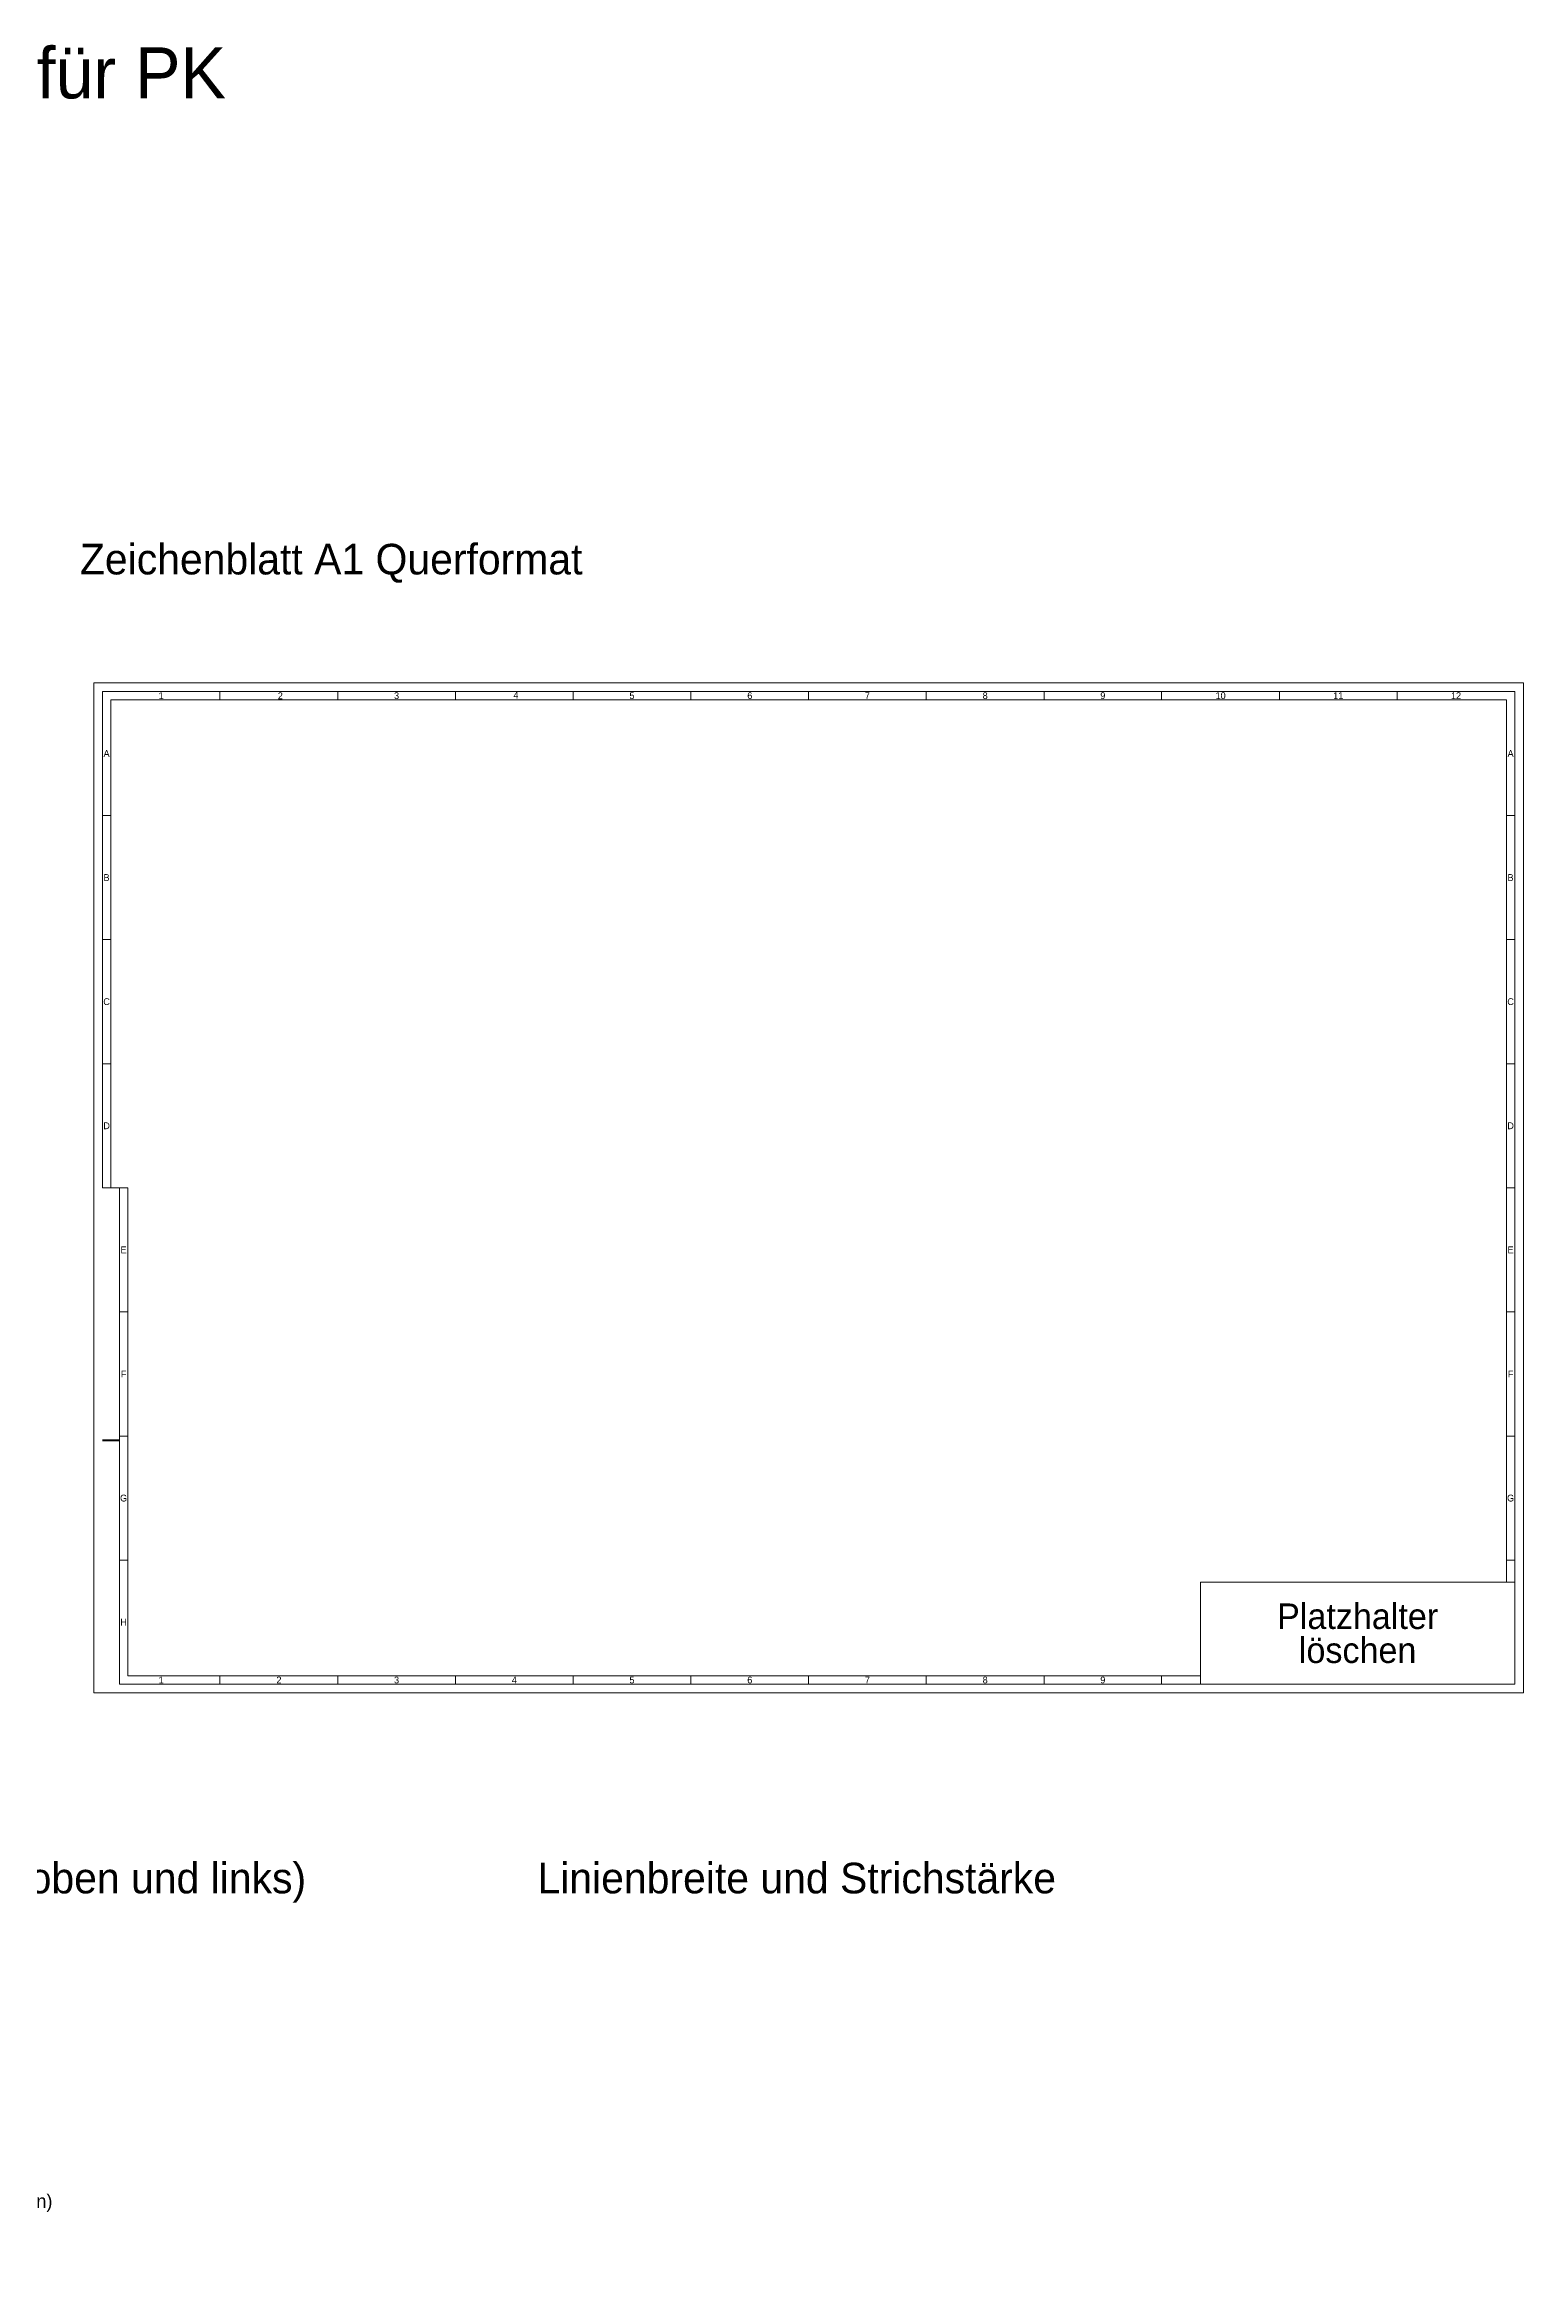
# Model space of a CAD drawing. Header units: millimetres. Extents: x -2160 to 2026, y -3062 to 969.
# Drawn here: x -920 to -50, y -2807 to -1492 of the extents above; entities that cross this region are included whole.
import ezdxf
from ezdxf.enums import TextEntityAlignment as Align

# ---------------------------------------------------------------- set-up
doc = ezdxf.new("R2010")
doc.units = ezdxf.units.MM
doc.layers.get('0').update_dxf_attribs({"lineweight": 25, "true_color": 0xffffff})
for name, color, linetype, lineweight, true_color in [('Blattformate', 2, 'Continuous', 5, 0xffff00), ('Einstell_Mass', 5, 'Continuous', 5, 0x0000ff), ('EP', 1, 'Continuous', 5, 0xff0000), ('Hilfe', 6, 'Continuous', 5, 0xff00ff), ('Legende', 7, 'Continuous', 5, 0x000000), ('Lochung', 94, 'Continuous', 50, 0x008000), ('Platzhalter PK', 1, 'Continuous', 5, 0xff0000), ('Zeichnungsrahmen_1', 7, 'Continuous', 5, 0x000000)]:
    doc.layers.add(name, color=color, linetype=linetype, lineweight=lineweight, true_color=true_color)
doc.styles.add('textstyle211', font='')
doc.styles.add('textstyle233', font='')
doc.styles.add('textstyle322', font='')
doc.styles.add('textstyle323', font='')
doc.styles.add('textstyle324', font='')
doc.styles.add('textstyle325', font='')
doc.styles.add('textstyle328', font='')
doc.styles.add('textstyle330', font='')
doc.styles.add('textstyle331', font='')
doc.styles.add('textstyle332', font='')
doc.styles.add('textstyle333', font='')
doc.styles.add('textstyle334', font='')
doc.styles.add('textstyle335', font='')
doc.styles.add('textstyle336', font='')
doc.styles.add('textstyle337', font='')
doc.styles.add('textstyle373', font='')
doc.styles.add('textstyle382', font='')
doc.styles.add('textstyle383', font='')
doc.styles.add('textstyle384', font='')
doc.styles.add('textstyle385', font='')
doc.styles.add('textstyle386', font='')
doc.styles.add('textstyle387', font='')
doc.styles.add('textstyle388', font='')
doc.styles.add('textstyle389', font='')
doc.styles.add('textstyle390', font='')
doc.styles.add('textstyle391', font='')
doc.styles.add('textstyle392', font='')
doc.styles.add('textstyle393', font='')
doc.styles.add('textstyle394', font='')
doc.styles.add('textstyle395', font='')
doc.styles.add('textstyle396', font='')
doc.styles.add('textstyle397', font='')
doc.styles.add('textstyle398', font='')
doc.styles.add('textstyle399', font='')
doc.styles.add('textstyle401', font='')
doc.styles.add('textstyle402', font='')
doc.styles.add('textstyle403', font='')
doc.styles.add('textstyle404', font='')
doc.styles.add('textstyle405', font='')
doc.styles.add('textstyle408', font='')
doc.styles.add('textstyle569', font='')
doc.styles.add('textstyle570', font='')
doc.styles.add('textstyle571', font='')
doc.styles.add('textstyle572', font='')
doc.styles.add('textstyle573', font='')
doc.styles.add('textstyle574', font='')
doc.styles.add('textstyle575', font='')
doc.styles.get('textstyle211').set_extended_font_data('TGL 31034-1')
doc.styles.get('textstyle233').set_extended_font_data('TGL 31034-1')
doc.styles.get('textstyle322').set_extended_font_data('TGL 31034-1')
doc.styles.get('textstyle323').set_extended_font_data('TGL 31034-1')
doc.styles.get('textstyle324').set_extended_font_data('TGL 31034-1')
doc.styles.get('textstyle325').set_extended_font_data('TGL 31034-1')
doc.styles.get('textstyle328').set_extended_font_data('TGL 31034-1')
doc.styles.get('textstyle330').set_extended_font_data('TGL 31034-1')
doc.styles.get('textstyle331').set_extended_font_data('TGL 31034-1')
doc.styles.get('textstyle332').set_extended_font_data('TGL 31034-1')
doc.styles.get('textstyle333').set_extended_font_data('TGL 31034-1')
doc.styles.get('textstyle334').set_extended_font_data('TGL 31034-1')
doc.styles.get('textstyle335').set_extended_font_data('TGL 31034-1')
doc.styles.get('textstyle336').set_extended_font_data('TGL 31034-1')
doc.styles.get('textstyle337').set_extended_font_data('TGL 31034-1')
doc.styles.get('textstyle373').set_extended_font_data('TGL 31034-1')
doc.styles.get('textstyle382').set_extended_font_data('TGL 31034-1')
doc.styles.get('textstyle383').set_extended_font_data('TGL 31034-1')
doc.styles.get('textstyle384').set_extended_font_data('TGL 31034-1')
doc.styles.get('textstyle385').set_extended_font_data('TGL 31034-1')
doc.styles.get('textstyle386').set_extended_font_data('TGL 31034-1')
doc.styles.get('textstyle387').set_extended_font_data('TGL 31034-1')
doc.styles.get('textstyle388').set_extended_font_data('TGL 31034-1')
doc.styles.get('textstyle389').set_extended_font_data('TGL 31034-1')
doc.styles.get('textstyle390').set_extended_font_data('TGL 31034-1')
doc.styles.get('textstyle391').set_extended_font_data('TGL 31034-1')
doc.styles.get('textstyle392').set_extended_font_data('TGL 31034-1')
doc.styles.get('textstyle393').set_extended_font_data('TGL 31034-1')
doc.styles.get('textstyle394').set_extended_font_data('TGL 31034-1')
doc.styles.get('textstyle395').set_extended_font_data('TGL 31034-1')
doc.styles.get('textstyle396').set_extended_font_data('TGL 31034-1')
doc.styles.get('textstyle397').set_extended_font_data('TGL 31034-1')
doc.styles.get('textstyle398').set_extended_font_data('TGL 31034-1')
doc.styles.get('textstyle399').set_extended_font_data('TGL 31034-1')
doc.styles.get('textstyle401').set_extended_font_data('TGL 31034-1')
doc.styles.get('textstyle402').set_extended_font_data('TGL 31034-1')
doc.styles.get('textstyle403').set_extended_font_data('TGL 31034-1')
doc.styles.get('textstyle404').set_extended_font_data('TGL 31034-1')
doc.styles.get('textstyle405').set_extended_font_data('TGL 31034-1')
doc.styles.get('textstyle408').set_extended_font_data('TGL 31034-1')
doc.styles.get('textstyle569').set_extended_font_data('TGL 31034-1')
doc.styles.get('textstyle570').set_extended_font_data('TGL 31034-1')
doc.styles.get('textstyle571').set_extended_font_data('TGL 31034-1')
doc.styles.get('textstyle572').set_extended_font_data('TGL 31034-1')
doc.styles.get('textstyle573').set_extended_font_data('TGL 31034-1')
doc.styles.get('textstyle574').set_extended_font_data('TGL 31034-1')
doc.styles.get('textstyle575').set_extended_font_data('TGL 31034-1')

# ---------------------------------------------------------------- blocks, each defined once
blk = doc.blocks.new('block 30')
at = {"layer": 'Einstell_Mass'}
for points in [[(56, -79), (51, -79), (51, -74)], [(14, -80), (19, -80), (19, -85)], [(21, -85), (21, -80), (26, -80)], [(51, -86), (51, -81), (56, -81)], [(60, -240), (65, -240), (65, -245)], [(67, -245), (67, -240), (72, -240)]]:
    blk.add_hatch(color=256, dxfattribs=at).paths.add_polyline_path(points)
for p, q in [((51, -79), (51, -74)), ((51, -74), (56, -79)), ((14, -80), (19, -80)), ((14, -80), (19, -85)), ((19, -85), (19, -80)), ((21, -85), (21, -80)), ((21, -80), (26, -80)), ((26, -80), (21, -85)), ((56, -79), (51, -79)), ((56, -81), (51, -81)), ((51, -86), (51, -81)), ((51, -86), (56, -81)), ((16, -245), (16, -242)), ((16, -242), (62, -242)), ((16, -245), (26, -245)), ((26, -245), (26, -242)), ((26, -245), (36, -245)), ((36, -245), (36, -242)), ((36, -245), (46, -245)), ((46, -245), (46, -242)), ((46, -245), (56, -245)), ((56, -245), (56, -242)), ((56, -245), (66, -245)), ((60, -240), (65, -240)), ((60, -240), (65, -245)), ((65, -245), (65, -240)), ((66, -245), (76, -245)), ((67, -245), (67, -240)), ((67, -240), (72, -240)), ((72, -240), (67, -245)), ((70, -242), (116, -242)), ((76, -245), (76, -242)), ((76, -245), (86, -245)), ((86, -245), (86, -242)), ((86, -245), (96, -245)), ((96, -245), (96, -242)), ((96, -245), (106, -245)), ((106, -245), (106, -242)), ((106, -245), (116, -245)), ((116, -245), (116, -242))]:
    blk.add_line(p, q, dxfattribs=at)
at = {"layer": 'EP'}
for p, q in [((17.5, -75), (22.5, -75)), ((20, -77.5), (20, -72.5)), ((46, -82.5), (46, -77.5)), ((43.5, -80), (48.5, -80)), ((63.5, -235), (68.5, -235)), ((66, -237.5), (66, -232.5))]:
    blk.add_line(p, q, dxfattribs=at)
at = {"layer": 'Legende'}
for s, height, style, p in [('Mittenmarkierung (oben und links)', 18, 'textstyle574', (0, 0)), ('(Einfügepunkte jeweils Blattformat mittig)', 8, 'textstyle571', (0, -35)), ('Die Markierung für die Feldeinteilung entfällt an dieser Stelle.', 4, 'textstyle573', (0, -45)), ('Kontrollmaßstab', 18, 'textstyle575', (0, -160)), ('(Einfügepunkt jeweils Blattformat mittig oben)', 8, 'textstyle570', (0, -195)), ('Die Markierung für die Feldeinteilung entfällt an dieser Stelle.', 4, 'textstyle572', (0, -205))]:
    blk.add_text(s, height=height, dxfattribs=dict(at, style=style)).set_placement(p, align=Align.TOP_LEFT)

msp = doc.modelspace()

# ---------------------------------------------------------------- linework, layer by layer
at = {"layer": 'Blattformate'}
for p, q in [((-49.7, -1867.6), (-890.7, -1867.6)), ((-890.7, -1867.6), (-890.7, -2461.6)), ((-49.7, -2461.6), (-49.7, -1867.6)), ((-890.7, -2461.6), (-49.7, -2461.6))]:
    msp.add_line(p, q, dxfattribs=at)
at = {"layer": 'Lochung'}
msp.add_line((-885.7, -2313.1), (-875.7, -2313.1), dxfattribs=at)
at = {"layer": 'Platzhalter PK'}
for p, q in [((-54.7, -2396.6), (-239.7, -2396.6)), ((-239.7, -2396.6), (-239.7, -2456.6)), ((-54.7, -2456.6), (-54.7, -2396.6)), ((-239.7, -2456.6), (-54.7, -2456.6))]:
    msp.add_line(p, q, dxfattribs=at)
at = {"layer": 'Zeichnungsrahmen_1'}
for p, q in [((-885.7, -1872.6), (-885.7, -2164.6)), ((-54.7, -1872.6), (-885.7, -1872.6)), ((-880.7, -2164.6), (-880.7, -1877.6)), ((-880.7, -1877.6), (-59.7, -1877.6)), ((-816.5, -1872.6), (-816.5, -1877.6)), ((-747.2, -1872.6), (-747.2, -1877.6)), ((-678, -1872.6), (-678, -1877.6)), ((-608.7, -1872.6), (-608.7, -1877.6)), ((-539.5, -1872.6), (-539.5, -1877.6)), ((-470.2, -1872.6), (-470.2, -1877.6)), ((-401, -1872.6), (-401, -1877.6)), ((-331.7, -1872.6), (-331.7, -1877.6)), ((-262.5, -1872.6), (-262.5, -1877.6)), ((-193.2, -1872.6), (-193.2, -1877.6)), ((-124, -1872.6), (-124, -1877.6)), ((-59.7, -1877.6), (-59.7, -2396.6)), ((-54.7, -2396.6), (-54.7, -1872.6)), ((-880.7, -1945.6), (-885.7, -1945.6)), ((-54.7, -1945.6), (-59.7, -1945.6)), ((-880.7, -2018.6), (-885.7, -2018.6)), ((-54.7, -2018.6), (-59.7, -2018.6)), ((-880.7, -2091.6), (-885.7, -2091.6)), ((-54.7, -2091.6), (-59.7, -2091.6)), ((-885.7, -2164.6), (-870.7, -2164.6)), ((-880.7, -2164.6), (-885.7, -2164.6)), ((-875.7, -2456.6), (-875.7, -2164.6)), ((-870.7, -2164.6), (-870.7, -2451.6)), ((-54.7, -2164.6), (-59.7, -2164.6)), ((-870.7, -2237.6), (-875.7, -2237.6)), ((-54.7, -2237.6), (-59.7, -2237.6)), ((-870.7, -2310.6), (-875.7, -2310.6)), ((-54.7, -2310.6), (-59.7, -2310.6)), ((-870.7, -2383.6), (-875.7, -2383.6)), ((-54.7, -2383.6), (-59.7, -2383.6)), ((-875.7, -2456.6), (-239.7, -2456.6)), ((-239.7, -2451.6), (-870.7, -2451.6)), ((-816.5, -2451.6), (-816.5, -2456.6)), ((-747.2, -2451.6), (-747.2, -2456.6)), ((-678, -2451.6), (-678, -2456.6)), ((-608.7, -2451.6), (-608.7, -2456.6)), ((-539.5, -2451.6), (-539.5, -2456.6)), ((-470.2, -2451.6), (-470.2, -2456.6)), ((-401, -2451.6), (-401, -2456.6)), ((-331.7, -2451.6), (-331.7, -2456.6)), ((-262.5, -2451.6), (-262.5, -2456.6))]:
    msp.add_line(p, q, dxfattribs=at)

# ---------------------------------------------------------------- block references
msp.add_blockref('block 30', (-1129.7, -2561.6))

# ---------------------------------------------------------------- texts
at = {"layer": 'Hilfe'}
for s, style, p in [('Platzhalter', 'textstyle408', (-147.2, -2416.6)), ('löschen', 'textstyle373', (-147.2, -2436.6))]:
    msp.add_text(s, height=15, dxfattribs=dict(at, style=style)).set_placement(p, align=Align.MIDDLE_CENTER)
at = {"layer": 'Legende'}
for s, height, style, p in [('Blattrahmen nach TGL 31031/1 (1988)   beschnitten, mit Platzhalter für PK', 30, 'textstyle211', (-2137.5, -1493.8)), ('Zeichenblatt A1 Querformat', 18, 'textstyle233', (-898.9, -1785.8)), ('Linienbreite und Strichstärke', 18, 'textstyle569', (-629.7, -2561.6))]:
    msp.add_text(s, height=height, dxfattribs=dict(at, style=style)).set_placement(p, align=Align.TOP_LEFT)
at = {"layer": 'Zeichnungsrahmen_1'}
for s, style, p in [('1', 'textstyle328', (-851.1, -1875.1)), ('2', 'textstyle323', (-781, -1875.2)), ('3', 'textstyle322', (-712.6, -1875.1)), ('4', 'textstyle325', (-642.4, -1874.9)), ('5', 'textstyle324', (-574.1, -1875.1)), ('6', 'textstyle335', (-504.8, -1875.1)), ('7', 'textstyle334', (-435.6, -1875.1)), ('8', 'textstyle337', (-366.3, -1875.1)), ('9', 'textstyle336', (-297.1, -1875.1)), ('10', 'textstyle331', (-227.8, -1875.1)), ('11', 'textstyle330', (-158.6, -1875.1)), ('12', 'textstyle333', (-89.3, -1875.1)), ('A', 'textstyle395', (-883.2, -1909.1)), ('A', 'textstyle403', (-57.2, -1909.1)), ('B', 'textstyle394', (-883.2, -1982.1)), ('B', 'textstyle402', (-57.2, -1982.1)), ('C', 'textstyle397', (-883.2, -2055.1)), ('C', 'textstyle405', (-57.2, -2055.1)), ('D', 'textstyle396', (-883.2, -2128.1)), ('D', 'textstyle404', (-57.2, -2128.1)), ('E', 'textstyle391', (-873.2, -2201.1)), ('E', 'textstyle399', (-57.2, -2201.1)), ('F', 'textstyle390', (-873.2, -2274.1)), ('F', 'textstyle398', (-57.2, -2274.1)), ('G', 'textstyle393', (-873.2, -2347.1)), ('G', 'textstyle401', (-57.2, -2347.1)), ('H', 'textstyle392', (-873.2, -2420.1)), ('1', 'textstyle332', (-851.1, -2454.1)), ('2', 'textstyle387', (-781.8, -2454.1)), ('3', 'textstyle386', (-712.6, -2454.1)), ('4', 'textstyle389', (-643.3, -2454.1)), ('5', 'textstyle388', (-574.1, -2454.1)), ('6', 'textstyle383', (-504.8, -2454.1)), ('7', 'textstyle382', (-435.6, -2454.1)), ('8', 'textstyle385', (-366.3, -2454.1)), ('9', 'textstyle384', (-297.1, -2454.1))]:
    msp.add_text(s, height=4, dxfattribs=dict(at, style=style)).set_placement(p, align=Align.MIDDLE_CENTER)

doc.saveas('drawing.dxf')
